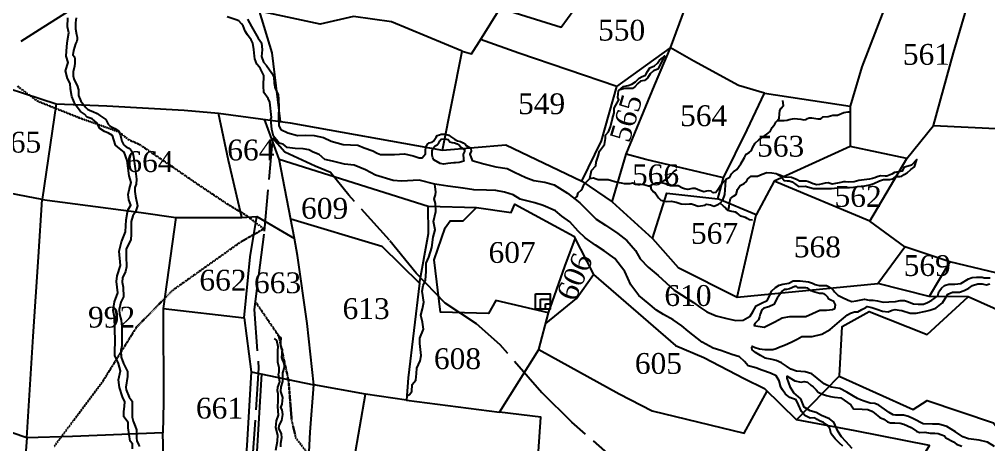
# Model space of a CAD drawing. Header units: millimetres. Extents: x 232 to 2351, y -1279 to 995.
# Drawn here: x 1761.8 to 2041.3, y -686.8 to -564.2 of the extents above; entities that cross this region are included whole.
import ezdxf

# ---------------------------------------------------------------- set-up
doc = ezdxf.new("R2010")
doc.units = ezdxf.units.MM
doc.header["$MEASUREMENT"] = 0
doc.linetypes.add('ACAD_ISO02W100', pattern=[15, 12, -3])
doc.linetypes.add('ACAD_ISO07W100', pattern=[3, 0, -3])
for name, color, linetype in [('CARTTRACK', 30, 'ACAD_ISO02W100'), ('NALA', 4, 'Continuous'), ('SQUAREWELL', 5, 'Continuous'), ('SURVEY_BND', 7, 'Continuous'), ('SURVEY_NO', 7, 'Continuous')]:
    doc.layers.add(name, color=color, linetype=linetype)
doc.layers.add('FOOTPATH', color=150, linetype='ACAD_ISO07W100', lineweight=30)
doc.styles.get("Standard").update_dxf_attribs({"font": 'TIMES.TTF'})

msp = doc.modelspace()

# ---------------------------------------------------------------- linework, layer by layer
at = {"layer": 'CARTTRACK'}
for points in [[(1749.72, -578.51), (1767.63, -567.12), (1784.39, -556.59), (1788.64, -552.74), (1792.35, -544.13), (1791.43, -529.48), (1785.86, -514.11), (1780.8, -508.1), (1762.36, -493.13), (1752.41, -483.46)], [(1936.35, -693.65), (1921.1, -680.34), (1912.48, -671.92), (1900.41, -658.06), (1893.65, -652.05), (1884.55, -646.02), (1876.27, -637.37), (1868.51, -627.91), (1856.83, -614.92), (1851.49, -608.41), (1847.1, -606.55), (1838.33, -602.49), (1834.82, -598.44), (1832.35, -626.15), (1829.54, -647.85), (1830.79, -664.81), (1828.13, -704.46)]]:
    msp.add_lwpolyline(points, dxfattribs=at)
at = {"layer": 'FOOTPATH', "ltscale": 0.001}
for points in [[(1771.88, -687.34), (1785.8, -668.73), (1795.6, -652.98), (1805.97, -642.38), (1825.66, -628.4), (1832.3, -624.63), (1827.07, -620.62), (1822.32, -617.82), (1813.64, -612.04), (1805.52, -606.45), (1796.47, -600.3), (1793.35, -598.94), (1790.52, -596.67), (1779.09, -592.61), (1766.96, -587.76), (1761.27, -583.47)], [(1846.16, -690.92), (1841.55, -684.95), (1840.34, -679.85), (1839.44, -668.42), (1836.64, -655.57), (1829.84, -645.57)]]:
    msp.add_lwpolyline(points, dxfattribs=at)
at = {"layer": 'NALA'}
for points in [[(1794.49, -688.05), (1794.49, -686.64), (1793.79, -685.83), (1793.18, -681.96), (1793.15, -680.51), (1791.99, -678.79), (1791.99, -677.43), (1792.18, -675.79), (1792.26, -674.49), (1791.54, -673.03), (1790.71, -670.4), (1790.4, -668.18), (1790.98, -665.6), (1790.43, -663.41), (1789.37, -661.11), (1789.32, -660.05), (1789.46, -656.9), (1789.26, -650.11), (1788.87, -648.14), (1789.26, -645.67), (1790.21, -643.06), (1789.79, -639.77), (1790.04, -638.19), (1790.96, -635.17), (1790.62, -631.07), (1791.26, -628.35), (1792.43, -625.48), (1792.6, -622.06), (1793.1, -619.22), (1793.93, -617.77), (1793.41, -616.3), (1793.18, -614.75), (1793.49, -613.36), (1794.02, -611.25), (1793.46, -609.35), (1792.9, -604.9), (1792.04, -602.53), (1790.73, -601.5), (1789.51, -600.48), (1789.06, -598.92), (1788.67, -597.73), (1787.56, -597.01), (1786.39, -596.54), (1785.03, -595.68), (1784.2, -594.07), (1782.81, -592.94), (1781.33, -592.47), (1780.56, -591.58), (1779.47, -590.81), (1777.89, -588.78), (1776.94, -586.49), (1776.55, -584.24), (1776.5, -582.74), (1775.72, -581.3), (1775.11, -579.02), (1775.89, -576.64), (1775.33, -574.81), (1775.5, -572.06), (1775.75, -570.29), (1776.08, -568.15), (1775.74, -566.41), (1775.83, -563.8)], [(1778.24, -563.76), (1778.13, -564.45), (1778.05, -565.26), (1778.05, -565.93), (1778.05, -566.95), (1778.3, -568.59), (1778.52, -569.34), (1778.52, -569.98), (1778.41, -570.51), (1778.05, -571.25), (1777.74, -572.2), (1777.41, -573.2), (1777.27, -574.41), (1777.69, -574.99), (1777.83, -575.74), (1777.83, -576.24), (1777.83, -576.85), (1777.72, -577.74), (1777.3, -579.35), (1777.3, -580.46), (1777.52, -581.38), (1778, -582.46), (1778.47, -583.27), (1778.86, -584.57), (1778.84, -586.17), (1779.56, -587.84), (1780.95, -589.67), (1781.51, -590.09), (1782.28, -590.47), (1783.03, -590.78), (1784.23, -591.33), (1785.04, -591.92), (1785.62, -592.33), (1786.17, -592.72), (1786.73, -593.14), (1787.09, -593.72), (1787.45, -594.42), (1787.95, -594.94), (1788.56, -595.28), (1789.34, -595.69), (1790.4, -596.41), (1791.02, -597.69), (1791.13, -598.58), (1791.41, -599.3), (1791.88, -600.3), (1792.16, -600.63), (1792.63, -600.94), (1793.35, -601.38), (1793.91, -601.74), (1794.43, -602.49), (1794.69, -603.74), (1795.21, -607.21), (1795.46, -609.53), (1795.57, -610.31), (1795.52, -611.72), (1795.1, -612.67), (1795.1, -613.86), (1795.3, -615.22), (1795.88, -617.96), (1795.32, -619.68), (1794.57, -620.87), (1794.05, -622.48), (1794.05, -623.9), (1794.02, -626.29), (1793.99, -627.7), (1792.58, -630.5), (1792.6, -631.69), (1792.63, -633.25), (1792.71, -634.77), (1792.74, -635.61), (1792.46, -636.94), (1791.52, -638.77), (1791.49, -639.99), (1791.71, -641.49), (1791.88, -644.23), (1791.1, -645.79), (1790.6, -647.87), (1790.66, -649.26), (1791.13, -650.98), (1791.41, -652.84), (1791.35, -656.25), (1791.35, -658.33), (1791.1, -659.75), (1791.19, -661.64), (1791.88, -663.44), (1792.35, -664.41), (1793.02, -665.77), (1793.02, -667.16), (1792.52, -670.27), (1792.63, -671.08), (1793.49, -673.16), (1794.3, -674.29), (1794.35, -675.02), (1794.35, -676.13), (1794.33, -677.88), (1794.33, -678.93), (1794.63, -680.04), (1795.19, -681.48), (1795.58, -682.56), (1795.58, -684.34), (1795.58, -684.95), (1795.69, -685.78), (1796.16, -686.84), (1796.44, -687.39)], [(1999.21, -687.29), (1998.3, -686.46), (1997.01, -685.22), (1995.86, -683.77), (1995.45, -682.24), (1994.64, -681.1), (1993.69, -680.45), (1992.49, -679.95), (1991.8, -679.64), (1991.13, -679.14), (1989.86, -679.21), (1988.3, -678.48), (1987.28, -677.33), (1986.49, -675.35), (1985.75, -673.94), (1983.93, -673.3), (1982.71, -672.32), (1981.83, -671.08), (1981.37, -670.29), (1980.89, -668.46), (1979.99, -666.98), (1978.38, -666.29), (1975.92, -665.34), (1974.13, -664.72), (1971.97, -664.13), (1970.87, -662.89), (1969.46, -661.53), (1967.28, -660.84), (1964.03, -659.69), (1961.88, -659.07), (1958.73, -657.31), (1954.68, -654.14), (1952.86, -652.59), (1950.31, -650.87), (1947.51, -649.29), (1945.5, -648.12), (1943.09, -646.08), (1940.46, -643.88), (1938.14, -640.78), (1936.42, -636.97), (1933.48, -633.2), (1930.44, -630.95), (1927.98, -629.35), (1924.91, -627.26), (1922.9, -625.26), (1920.51, -622.56), (1918.22, -621.01), (1916.42, -619.41), (1912.86, -617.89), (1910.42, -617.15), (1906.25, -616.07), (1904.15, -614.85), (1901.74, -614.09), (1899.18, -613.54), (1896.48, -613.52), (1892.85, -613.35), (1889.74, -612.94), (1885.35, -612.29), (1881.58, -611.79), (1877.09, -610.55), (1872.04, -610.84), (1869.57, -610.64), (1864.51, -609.11), (1861.59, -607.58), (1858.32, -606.25), (1855.59, -605.96), (1852.12, -605.1), (1849.91, -604.62), (1848.28, -603.2), (1846.5, -602.56), (1845.29, -601.85), (1843.66, -601.56), (1841.31, -601.49), (1839.04, -601.21), (1837.9, -600.21), (1836.69, -599.93), (1835.13, -597.87), (1834.63, -595.96), (1834.28, -593.04), (1834.56, -592.48), (1834.06, -588.07), (1833.54, -587.02), (1832.34, -585.35), (1832.23, -583.35), (1832.29, -580.44), (1831.36, -578.45), (1830.94, -577.92), (1830.25, -577.17), (1829.69, -575.64), (1829.64, -574.84), (1829.44, -572.87), (1829.16, -571.12), (1828.64, -570.09), (1827.64, -568.7), (1826.89, -567.59), (1826.33, -566.13), (1825.91, -565.55), (1825.13, -564.69), (1824.3, -564.38), (1821.74, -563.52)], [(1827.58, -564.2), (1828.8, -566.32), (1830.69, -569.64), (1831.63, -571.01), (1831.79, -573.01), (1831.63, -574.93), (1832.22, -576.57), (1833.08, -577.48), (1834.62, -579.75), (1835.2, -580.88), (1835.28, -582.66), (1835.59, -584.14), (1836.44, -585.84), (1836.52, -587.31), (1836.6, -589.4), (1836.52, -592.42), (1836.67, -594.9), (1837.24, -596.02), (1839.27, -596.9), (1841.99, -597.73), (1844.44, -597.6), (1846.8, -597.67), (1849.49, -598.29), (1851.75, -599.39), (1855.17, -600.28), (1859.37, -600.54), (1861.27, -601.22), (1863.77, -602.14), (1864.95, -602.76), (1865.95, -603.19), (1867.79, -603.19), (1870.02, -603.19), (1872.84, -603.02), (1875.34, -603.55), (1877.07, -604.19), (1877.95, -604.13), (1878.91, -603.04), (1878.89, -602.29), (1878.97, -600.84), (1879.44, -600.26), (1879.98, -599.81), (1880.81, -599.64), (1881.2, -599.36), (1881.95, -598.19), (1882.27, -597.74), (1882.91, -597.48), (1883.4, -597.29), (1884.11, -597.29), (1884.68, -597.31), (1885.69, -597.66), (1886.16, -597.98), (1887.29, -598.77), (1888.11, -599.24), (1888.98, -599.41), (1889.82, -599.83), (1890.42, -600.35), (1890.67, -600.58), (1891.14, -600.84), (1891.53, -601.09), (1891.96, -601.5), (1892.06, -602.18), (1891.74, -603.08), (1892.41, -604.95), (1895.72, -605.89), (1899.16, -606.71), (1902.47, -607.2), (1904.55, -608.31), (1907.86, -609.83), (1910.15, -610.66), (1913.34, -611.19), (1916.05, -611.96), (1919.85, -614.37), (1923.46, -617.08), (1925.81, -619.54), (1928.16, -621.84), (1930.81, -623.57), (1934.36, -625.96), (1937.01, -627.97), (1939.45, -630.86), (1940.8, -633.24), (1943.07, -635.7), (1946, -638.1), (1948.31, -640.16), (1950.58, -642.27), (1956.21, -645.87), (1958.05, -647.2), (1960.06, -648.54), (1962.74, -649.7), (1965.77, -650.51), (1968.36, -651.04), (1970.5, -651), (1972.48, -649.82), (1973.33, -648.53), (1974.29, -646.87), (1975.75, -646.1), (1977.46, -645.33), (1978.15, -643.89), (1978.66, -642.55), (1979.86, -641.54), (1980.93, -640.9), (1981.91, -640.58), (1983.71, -640.32), (1984.91, -639.62), (1985.81, -639.6), (1986.94, -639.62), (1989.31, -639.9), (1990.45, -640.28), (1991.22, -640.65), (1992.39, -640.92), (1994.57, -640.97), (1996.12, -641.81), (1996.81, -642.75), (1997.77, -643.71), (1998.95, -644.37), (2000.79, -645.16), (2001.86, -645.57), (2003.1, -645.42), (2004.53, -645.1), (2005.49, -644.91), (2006.84, -645.18), (2007.97, -645.18), (2009.23, -645.42), (2010.9, -645.8), (2012.5, -645.65), (2014.42, -645.53), (2015.73, -645.27), (2017.01, -645.33), (2017.91, -645.61), (2019.66, -646.25), (2020.99, -646.32), (2022.47, -646.3), (2023.68, -645.85), (2024.92, -645.16), (2026.66, -643.97), (2026.9, -642.78), (2027.69, -641.75), (2028.57, -640.94), (2029.85, -640.56), (2031.52, -640.56), (2033.25, -640.36), (2035.5, -639), (2036.52, -638.68), (2037.74, -638.53), (2039.37, -638.55), (2039.97, -638.74), (2040.82, -638.8), (2041.7, -638.8)], [(1926.27, -610.07), (1926.79, -607.77), (1928.02, -606.43), (1928.16, -605.41), (1928.67, -603.64), (1929.07, -602.19), (1930.53, -600.35), (1930.81, -598.59), (1930.84, -597.62), (1931.67, -596.65), (1932.27, -595.17), (1932.78, -593.18), (1933.04, -592.17), (1933.27, -591.2), (1933.27, -589.83), (1933.81, -588.95), (1934.63, -587.47), (1934.38, -586.71), (1934.55, -584.83), (1936.03, -583.55), (1937.34, -583.29), (1938.37, -582.87), (1939.43, -582.21), (1940.54, -581.19), (1941.42, -580.73), (1942.11, -580.45), (1942.33, -580.3), (1942.88, -579.21), (1943.62, -578.24), (1944.94, -577.59), (1945.82, -576.87), (1946.39, -575.96), (1947.24, -575.31), (1947.87, -574.71), (1946.47, -577.5), (1945.9, -578.61), (1944.65, -579.09), (1943.65, -579.95), (1942.88, -581.2), (1942.02, -581.81), (1940.91, -582.07), (1940.17, -582.7), (1939.31, -583.67), (1938.6, -584.12), (1937.37, -584.12), (1936.63, -584.18), (1935.98, -584.29), (1934.91, -584.52)], [(1980.42, -593.43), (1980.88, -592.72), (1980.97, -591.51), (1981.04, -590.53), (1981.45, -589.83), (1982.11, -589.1), (1981.92, -587.66)], [(1921.89, -615.9), (1922.62, -615.26), (1922.98, -614.2), (1923.78, -613.48), (1924.19, -612.89), (1924.68, -611.74), (1925.43, -611.02), (1926.27, -610.07), (1927.35, -609.87), (1928.12, -610.23), (1928.66, -610.41), (1929.54, -610.41), (1930.77, -610.41), (1931.57, -610.43), (1934.19, -611.2), (1935.37, -611.35), (1936.16, -611.53), (1937.95, -611.56), (1938.69, -611.33), (1939.44, -611.71), (1940.21, -611.79), (1940.98, -611.79), (1941.9, -611.84), (1943.86, -612.41), (1943.88, -612.97), (1944.7, -613.92), (1945.14, -614.28), (1946.14, -615.64), (1946.81, -616.38), (1948.3, -616.77), (1949.71, -616.64), (1951.2, -616.92), (1952.62, -617.46), (1953.9, -617.49), (1955.08, -617.41), (1955.65, -617.44), (1956.19, -617.59), (1957.54, -618.08), (1959.54, -617.82), (1959.98, -617.54), (1961.13, -617.69), (1962.06, -618.05), (1963.34, -617.64), (1963.86, -617.21), (1964.68, -616.33), (1965.22, -614.77), (1965.5, -610.68), (1965.66, -610.22), (1966.63, -609.68), (1967.12, -608.75), (1967.74, -608.14), (1968.66, -607.5), (1969.87, -605.89), (1970.9, -604.07), (1971.42, -603.07), (1972.21, -602.58), (1972.88, -601.99), (1973.19, -601.27), (1973.98, -599.96), (1975.01, -598.96), (1977.36, -597.28), (1978.26, -596.56), (1978.9, -595.45), (1979.62, -594.4), (1979.96, -593.91), (1980.42, -593.43), (1981.6, -593.38), (1982.37, -593.38), (1983.17, -593.27), (1983.78, -593.09), (1984.73, -592.91), (1985.38, -592.84), (1986.22, -592.91), (1987.15, -593.04), (1988, -593.2), (1988.67, -593.12), (1989.1, -592.81), (1989.51, -592.66), (1990.31, -592.61), (1992.01, -592.89), (1992.9, -592.91), (1993.61, -592.31), (1994.98, -592.19), (1996.39, -591.88), (1997.67, -591.83), (1999.5, -591.06), (2000.65, -590.93), (2001.68, -590.9)], [(1890.01, -605.08), (1888.65, -605.47), (1887.59, -605.62), (1887.05, -605.55), (1885.37, -605.82), (1884.21, -605.94), (1883.18, -605.79), (1881.28, -604.74), (1881.01, -604.14), (1880.86, -603.38), (1880.84, -602.17), (1881.01, -601.45), (1881.75, -600.72), (1882.29, -600.38), (1882.73, -599.86), (1883.01, -599.29), (1883.42, -598.8), (1884.47, -598.63), (1884.47, -598.63), (1885.5, -598.82), (1885.91, -599.51), (1886.63, -599.71), (1887.32, -599.86), (1888.04, -600.15), (1888.68, -600.57), (1889.12, -601.07), (1889.64, -601.41), (1890.13, -601.78), (1890.18, -602.35), (1889.79, -603.13), (1889.79, -603.5), (1889.88, -604.12), (1889.91, -604.49), (1890.01, -605.08)], [(1966.14, -619.32), (1966.51, -618.31), (1966.56, -617.22), (1966.81, -615.89), (1967.73, -615.24), (1968.52, -614.69), (1968.9, -613.26), (1969.63, -612.12), (1970.75, -611.55), (1971.51, -611.01), (1971.89, -610.21), (1972.78, -609.39), (1974.66, -609.48), (1975.99, -608.9), (1977.32, -608.4), (1978.82, -608.49), (1980.02, -608.68), (1980.88, -609.16), (1981.8, -609.95), (1982.31, -610.68), (1983.17, -610.74), (1983.8, -610.74), (1984.6, -611.03), (1985.65, -611.86), (1986.5, -612.43), (1988.35, -612.33), (1990.76, -613.03), (1992.25, -613.03), (1993.3, -613.03), (1994.16, -613.03), (1994.98, -613.03), (1996, -613.03), (1998.69, -612.7), (2000.2, -612.7), (2001.21, -612.7), (2002.42, -612.6), (2003.48, -612.45), (2005.54, -612.25), (2007.06, -611.95), (2008.16, -611.59), (2009.8, -610.8), (2010.99, -610.37), (2012.83, -610.4), (2013.53, -610.25), (2013.9, -609.98), (2014.48, -609.58), (2015.3, -609.53), (2015.67, -609.53), (2016.29, -609.43), (2016.94, -608.98), (2017.81, -608.46), (2018.83, -607.49), (2019.92, -606.75), (2020.54, -604.59), (2019.07, -606.25), (2017.43, -606.77), (2016.84, -606.97), (2016.36, -608.04), (2014.72, -608.29), (2014.18, -608.41), (2013.36, -608.84), (2011.96, -609.43), (2011.42, -609.43), (2010.1, -609.31), (2009.16, -609.65), (2008.43, -609.95), (2007.76, -610.15), (2006.92, -610.3), (2003.82, -610.7), (2002.53, -611.1), (2000.81, -611.15), (1999.99, -611.05), (1999.4, -611.05), (1998.63, -611.29), (1996.13, -611.7), (1995.05, -611.35), (1994.16, -611.44), (1993.4, -611.66), (1992.51, -611.86), (1991.78, -611.89), (1990.73, -611.66), (1989.33, -611.03), (1988.66, -610.9), (1987.55, -610.9), (1986.76, -610.9), (1986.06, -610.52), (1984.41, -609.79), (1982.5, -609.76), (1980.6, -609)], [(1946.98, -611.4), (1947.59, -610.7), (1948.38, -610.29), (1948.84, -609.93), (1949.54, -609.16), (1950.68, -607.94), (1951.4, -607.55)], [(1873.57, -672.79), (1874.3, -672.39), (1874.98, -671.49), (1875.1, -669.53), (1876.14, -668.28), (1876.32, -666.35), (1876.41, -664.78), (1877.37, -662.64), (1877.64, -661.12), (1877.25, -657.67), (1877.31, -656.15), (1878.32, -653.57), (1878.02, -651.49), (1877.61, -649.5), (1878.02, -647.68), (1878.41, -645.75), (1877.96, -642.6), (1878.23, -640.93), (1878.95, -639.39), (1879.13, -636.95), (1879.13, -634.48), (1879.87, -632.81), (1880.79, -629.99), (1881.09, -627.05), (1881.74, -624.91), (1881.24, -622.53), (1881.89, -619.61), (1881.76, -617.29), (1881.43, -615.94), (1881.76, -614.84), (1881.93, -613.91), (1881.68, -612.48), (1881.58, -611.79)], [(1965.66, -610.22), (1964.05, -612.03), (1963.16, -613.34), (1962.66, -614.14), (1962.05, -614.25), (1961.67, -614.12), (1961.24, -613.8), (1960.62, -613.71), (1959.94, -613.75), (1959.15, -613.91), (1957.99, -613.59), (1956.63, -613.03), (1955.86, -613.03), (1954.6, -613.24), (1953.56, -613.12), (1952.99, -612.87), (1951.72, -612.22), (1950.81, -612.22), (1949.54, -612.22), (1948.91, -611.99), (1948.38, -611.76), (1946.98, -611.4), (1946.37, -611.42), (1945.32, -611.47), (1943.51, -612.3)], [(1973.22, -622.09), (1972.33, -622), (1971.66, -621.62), (1971.15, -621.39), (1970.8, -621.23), (1969.87, -621.01), (1969.87, -621.01), (1969.17, -620.37), (1968.79, -620.15), (1968.25, -619.86), (1968.25, -619.86), (1966.78, -619.54), (1966.14, -619.32), (1966.14, -619.32), (1965.63, -618.81), (1965.28, -618.46), (1964.87, -618.11), (1963.86, -617.21)], [(2042.99, -687.4), (2041, -686.18), (2038.54, -685.56), (2035.52, -685.19), (2033.88, -684.6), (2031.7, -683.19), (2029.2, -681.6), (2026.95, -680.98), (2025.1, -680.91), (2022.38, -680.89), (2019.6, -679.4), (2018.19, -678.78), (2016.7, -678.39), (2015.74, -678.35), (2014.57, -678.39), (2013.77, -678.27), (2012.57, -677.55), (2011.26, -676.6), (2009.59, -675.43), (2008.51, -675.03), (2007.15, -674.86), (2005.44, -674.33), (2004.36, -673.94), (2003.45, -673.53), (2002.28, -672.88), (2000.43, -671.68), (1998.34, -670.63), (1995.84, -670.28), (1993.83, -669.36), (1991.81, -667.69), (1990.31, -666.41), (1988.35, -665.88), (1985.9, -665.66), (1984.27, -665.11), (1983.04, -664.25), (1981.59, -663.29), (1980, -662.58), (1978.9, -662.32), (1976.82, -661.9), (1975.55, -661.14), (1974.11, -660.25), (1973.13, -659.47), (1973.01, -658.81), (1973.11, -658.49), (1974, -658.8), (1975.25, -659.21), (1976.76, -659.43), (1977.48, -659.43), (1979.1, -659.4), (1980.02, -659.09), (1981.12, -658.69), (1982.44, -658.21), (1984.5, -657.17), (1986.11, -656.42), (1987.45, -655.7), (1990.39, -655.63), (1993.16, -654.95), (1995.55, -653.64), (1998.27, -651.38), (2000.61, -649.39), (2001.47, -648.98), (2002.61, -648.59), (2003.56, -648.52), (2004.73, -647.91), (2005.45, -647.5), (2005.87, -647.26), (2006.26, -647.04), (2007.57, -647.31), (2009.08, -647.77), (2010.68, -648.35), (2012.29, -648.57), (2013.48, -648.08), (2014.33, -647.89), (2015.48, -648.03), (2016.28, -648.2), (2018.61, -648.98), (2020.43, -648.98), (2023.16, -648.33), (2024.3, -648.11), (2026.05, -647.48), (2027.97, -645.99), (2029.53, -643.47), (2030.87, -642.9), (2032.84, -642.87), (2034.25, -642.44), (2035.57, -641.71), (2036.64, -640.98), (2038.2, -640.52), (2039.46, -640.47), (2040.53, -640.78), (2041.6, -640.52)], [(1973.57, -652.54), (1976.55, -652.98), (1979.61, -651.4), (1981.79, -650.32), (1983.98, -649.9), (1986.01, -649.88), (1988.56, -649.88), (1990.54, -649), (1992.59, -648.08), (1994.5, -648.03), (1996.28, -647.92), (1996.92, -647.63), (1997.16, -646.56), (1996.64, -645.59), (1995.78, -645.19), (1995.18, -644.86), (1994.92, -644.32), (1994.26, -643.62), (1993.87, -643.39), (1993.47, -643.31), (1993.05, -643.29), (1992.48, -643.26), (1991.16, -642.93), (1990.55, -642.71), (1990.08, -642.52), (1989.67, -642.08), (1989.16, -641.77), (1988.59, -641.63), (1988.19, -641.63), (1986.31, -641.61), (1985.87, -641.3), (1985.38, -641.3), (1983.89, -641.9), (1982.99, -642.1), (1982.3, -642.12), (1981.71, -642.6), (1980.35, -644.63), (1979.37, -646.43), (1977.87, -647.11), (1976.45, -647.52), (1975.89, -648.01), (1975.41, -649.24), (1975.22, -650.04), (1974.97, -650.91), (1973.98, -651.86), (1973.57, -652.54)], [(1835.78, -688.42), (1836.26, -685.85), (1836.31, -684.13), (1835.74, -681.88), (1835.94, -680.02), (1836.51, -678.4), (1836.37, -675.9), (1836.4, -674.3), (1836.48, -673.3), (1836.43, -672.22), (1836.26, -671.37), (1836.31, -670.28), (1836.89, -668.75), (1836.66, -667.1), (1836.54, -666.62), (1836.69, -665.82), (1836.77, -665.25), (1836.77, -664.71), (1836.37, -663.05), (1836.37, -661.54), (1836.37, -659.72), (1836.46, -658.67), (1836.03, -656.79), (1835.37, -656.27)], [(1836.22, -655.24), (1837.19, -656.01), (1837.11, -657.26), (1837.12, -658.34), (1837.6, -659.47), (1837.37, -661.74), (1837.65, -662.59), (1838.02, -663.13), (1838.14, -663.85), (1838.2, -664.59), (1837.68, -666.19), (1837.71, -667.25), (1837.71, -668.65), (1837.25, -670.16), (1837.14, -671.5), (1837.68, -673.3), (1837.51, -675.22), (1837.08, -676.19), (1837.48, -676.79), (1837.71, -678.13), (1837.37, -679.9), (1836.77, -681.15), (1836.57, -682.09), (1837.26, -683.74), (1837.4, -684.88), (1837.11, -686.51), (1837.11, -687.53)], [(2001.95, -687.96), (2000.15, -685.91), (1998.85, -684.64), (1997.84, -682.95), (1996.61, -680.39), (1995.44, -679.42), (1993.11, -678.44), (1991.55, -677.56), (1989.84, -677.14), (1988.1, -676.09), (1987.18, -673.67), (1985.08, -671.92), (1984.16, -670.41), (1983.23, -667.66), (1983.23, -667.07), (1985.39, -668.45), (1987.23, -668.85), (1988.13, -668.69), (1989.01, -668.87), (1989.98, -669.66), (1990.68, -670.23), (1991.54, -671.06), (1992.14, -671.68), (1993.39, -672.32), (1994.49, -672.65), (1995.72, -672.97), (1996.82, -673.15), (1998.68, -673.36), (2001.51, -675.38), (2002.28, -676.5), (2004.77, -676.67), (2006.42, -676.72), (2007.6, -677.18), (2008.28, -677.73), (2009.93, -678.98), (2011.05, -679.51), (2012.13, -680.23), (2013.01, -680.56), (2014.22, -680.56), (2015.76, -680.63), (2016.81, -680.91), (2018.96, -681.94), (2020.45, -682.99), (2021.35, -683.35), (2022.93, -683.28), (2024.43, -683.52), (2025.79, -683.52), (2026.74, -683.67), (2027.53, -683.89), (2028.58, -684.27), (2028.98, -684.88), (2031.16, -686.07), (2032.06, -686.73), (2033.57, -687.28)]]:
    msp.add_lwpolyline(points, dxfattribs=at)
at = {"layer": 'SQUAREWELL'}
for points in [[(1910.66, -643.38), (1914.83, -643.38), (1914.83, -647.79), (1910.66, -647.79)], [(1912.05, -644.86), (1914.83, -644.86), (1914.83, -647.79), (1912.05, -647.79)], [(1913.48, -646.25), (1914.83, -646.25), (1914.83, -647.79), (1913.48, -647.79)]]:
    msp.add_lwpolyline(points, close=True, dxfattribs=at)
at = {"layer": 'SURVEY_BND'}
for points in [[(1772.41, -588.62), (1787.09, -589.11), (1809.33, -590.43), (1819.2, -591.29), (1839.93, -594.01), (1883.81, -601.96), (1889.48, -573.41), (1869.16, -564.96), (1858.13, -563.39), (1848.59, -565.62), (1831.05, -561.81), (1823.5, -557.92), (1819.03, -555.02), (1816.08, -544.6), (1794.82, -535.26), (1784.86, -529.88), (1772.7, -516.72), (1775.77, -495.09), (1776.92, -488.6), (1779.95, -474.54), (1782.38, -456.87), (1783.72, -445.54)], [(1900.46, -560.96), (1918.08, -566.49), (1925.36, -556.38), (1930.01, -541.59)], [(1934.06, -583.6), (1949.55, -572.44), (1960.33, -543.17)], [(1889.48, -573.41), (1892.22, -574.15), (1895.1, -569.63), (1900.46, -560.96), (1900.98, -553.09), (1899.54, -550.62), (1871.47, -546.12)], [(2017.71, -604.35), (2025.4, -594.82), (2031.14, -573.86), (2037.36, -552.55), (2015.63, -545.1), (2011.1, -561.44), (2004.73, -577.93), (2001.35, -589.26)], [(2025.4, -594.82), (2045.37, -595.75), (2051.29, -582.54), (2091.03, -590.09), (2105.98, -592.57), (2116.04, -575.03), (2104.67, -572.82), (2068.61, -565.63), (2057.17, -563.49), (2057.93, -558.61), (2037.36, -552.55)], [(1837.09, -593.63), (1834.68, -573.9), (1831.05, -561.81)], [(1883.81, -601.96), (1902.04, -600.43), (1923.96, -610.88), (1929.66, -599.21), (1934.06, -583.6), (1905.83, -573.98), (1894.82, -570.07)], [(1923.96, -610.88), (1932.74, -616.85), (1936.74, -603.11), (1944.91, -583.32), (1949.55, -572.44)], [(1964.82, -609.92), (1971.7, -596.08), (1976.68, -585.5), (1969.14, -583.33), (1956.27, -576.31), (1949.55, -572.44)], [(1749.39, -581.04), (1772.41, -588.62), (1768.41, -616.19), (1745.27, -611.76)], [(1976.68, -585.5), (2001.35, -589.26), (2001.31, -600.92), (1979.44, -610.91), (1974.24, -620.6), (1963.23, -616.02)], [(1806.89, -621.38), (1825.94, -621.36), (1822.08, -604.88), (1819.2, -591.29)], [(1836.69, -604.57), (1832.5, -593.03)], [(1932.74, -616.85), (1944.35, -627.41), (1948.51, -614.37), (1963.23, -616.02), (1964.82, -609.92), (1942.46, -604.63), (1936.74, -603.11)], [(2007.06, -622.4), (2017.71, -604.35), (2001.31, -600.92)], [(1825.94, -621.36), (1830.28, -621.1), (1841.16, -627.43), (1836.69, -604.57), (1879.67, -618.08), (1893.6, -618.47), (1903.66, -619.95), (1904.7, -617.49), (1921.66, -626.74), (1927.4, -637.82), (1951.04, -658.23), (1959.15, -661.7), (1970.8, -667.82), (1976.65, -670.66), (1985.89, -679.67), (1998.3, -667), (1999.07, -652.76), (2006.83, -648.44), (2023.54, -655.06), (2035.35, -644.19), (2024.13, -644.16), (2009.3, -640.41)], [(1968.82, -644.29), (2009.3, -640.41), (2017.13, -629.82), (2007.06, -622.4), (1979.44, -610.91)], [(1763.96, -684.91), (1765.83, -655.7), (1767.38, -632.65), (1768.41, -616.19), (1796.95, -619.88), (1806.89, -621.38), (1803.27, -647.58), (1803.41, -674.68), (1803.22, -683.46)], [(1840.05, -621.76), (1866.36, -629.63), (1877.23, -640.29), (1879.81, -625.96), (1879.67, -618.08)], [(1873.49, -674.06), (1900.23, -677.46), (1911.56, -659.46), (1914.4, -648.85), (1899.15, -645.29), (1897.06, -649.03), (1883.22, -648.69), (1881.44, -633.6), (1884.58, -624.35), (1886.06, -622.35), (1889.77, -622.35), (1893.6, -618.47)], [(1803.27, -647.58), (1826.64, -650.32), (1828.39, -632.69), (1830.28, -621.1)], [(1944.35, -627.41), (1951.74, -635.8), (1968.82, -644.29), (1974.24, -620.6)], [(1828.66, -665.82), (1846.77, -669.6), (1844.82, -651.89), (1842, -632.28), (1841.16, -627.43)], [(1914.4, -648.85), (1919.07, -635.53), (1922.04, -627.46)], [(2030.08, -634.1), (2017.13, -629.82)], [(2238.4, -666.54), (2231.03, -667.38), (2192.48, -653.04), (2193.09, -645.45), (2158.98, -644.3), (2132.54, -648.26), (2090.6, -641.83), (2064.05, -638.1), (2048.18, -638.48), (2030.08, -634.1), (2024.13, -644.16)], [(1913.58, -651.91), (1922.42, -644.72), (1927.4, -637.82)], [(1877.23, -640.29), (1873.91, -667.6), (1873.49, -674.06), (1861.65, -672.3), (1846.77, -669.6)], [(1998.16, -667.15), (2019.51, -676.72), (2023.58, -674.17), (2042.64, -680.58), (2047.47, -687.24), (2077.1, -697.66), (2081.93, -683.36), (2083.83, -669.08), (2046.29, -649.11), (2035.35, -644.19)], [(1826.64, -650.32), (1828.66, -665.82), (1827.39, -687.14), (1826.09, -705.09), (1804.21, -701.77), (1803.68, -701.41)], [(1911.56, -659.46), (1934.71, -672.17), (1944.27, -677.07), (1970.8, -683.55), (1977.42, -671.41)], [(1831.63, -666.44), (1829.19, -706.45), (1823.81, -728.69), (1829.19, -728.61), (1840.34, -732.28), (1844.15, -713.62), (1845.66, -683.27), (1846.77, -669.6)], [(1763.96, -684.91), (1721.63, -670.51)], [(1844.15, -713.62), (1854.13, -714.6), (1858.37, -691.18), (1861.65, -672.3)], [(1854.13, -714.6), (1858.53, -716.49), (1865.02, -722.65), (1883.43, -729.04), (1887.86, -713.53), (1904.91, -713.03), (1911.25, -693.07), (1912.17, -678.89), (1900.23, -677.46)], [(1911.25, -693.07), (1934.51, -711.99), (1973.26, -721.35), (1996.76, -739.81), (2003.53, -719.42), (2016.13, -700.37), (2024.2, -687.11), (2002.78, -682.9), (1985.89, -679.67)], [(1784.39, -713.53), (1803.68, -701.41), (1803.22, -683.46), (1777.13, -684.5), (1763.96, -684.91), (1762.28, -707.41)]]:
    msp.add_lwpolyline(points, dxfattribs=at)

# ---------------------------------------------------------------- texts
at = {"layer": 'SURVEY_NO'}
for s, p in [('550', (1928.66, -570.34)), ('561', (2016.55, -577.32)), ('549', (1905.6, -591.55)), ('564', (1952.32, -595)), ('665', (1754.53, -602.64)), ('563', (1974.52, -603.8)), ('664', (1821.77, -604.89)), ('664', (1792.68, -608.24)), ('566', (1938.46, -612.05)), ('562', (1996.85, -618.28)), ('609', (1843.04, -621.71)), ('567', (1955.45, -628.94)), ('607', (1897.1, -634.44)), ('568', (1985.11, -632.84)), ('569', (2016.78, -638.21)), ('662', (1813.73, -642.43)), ('663', (1829.48, -643.18)), ('610', (1947.8, -646.86)), ('613', (1855.01, -650.62)), ('992', (1781.62, -653.09)), ('608', (1881.35, -665.07)), ('605', (1939.28, -666.44)), ('661', (1812.73, -679.33))]:
    msp.add_text(s, height=6, dxfattribs=at).set_placement(p)
for s, rotation, p in [('565', 73.4782, (1937.66, -600.07)), ('606', 67.1434, (1922.01, -645.87))]:
    msp.add_text(s, height=6, rotation=rotation, dxfattribs=at).set_placement(p)

doc.saveas('drawing.dxf')
